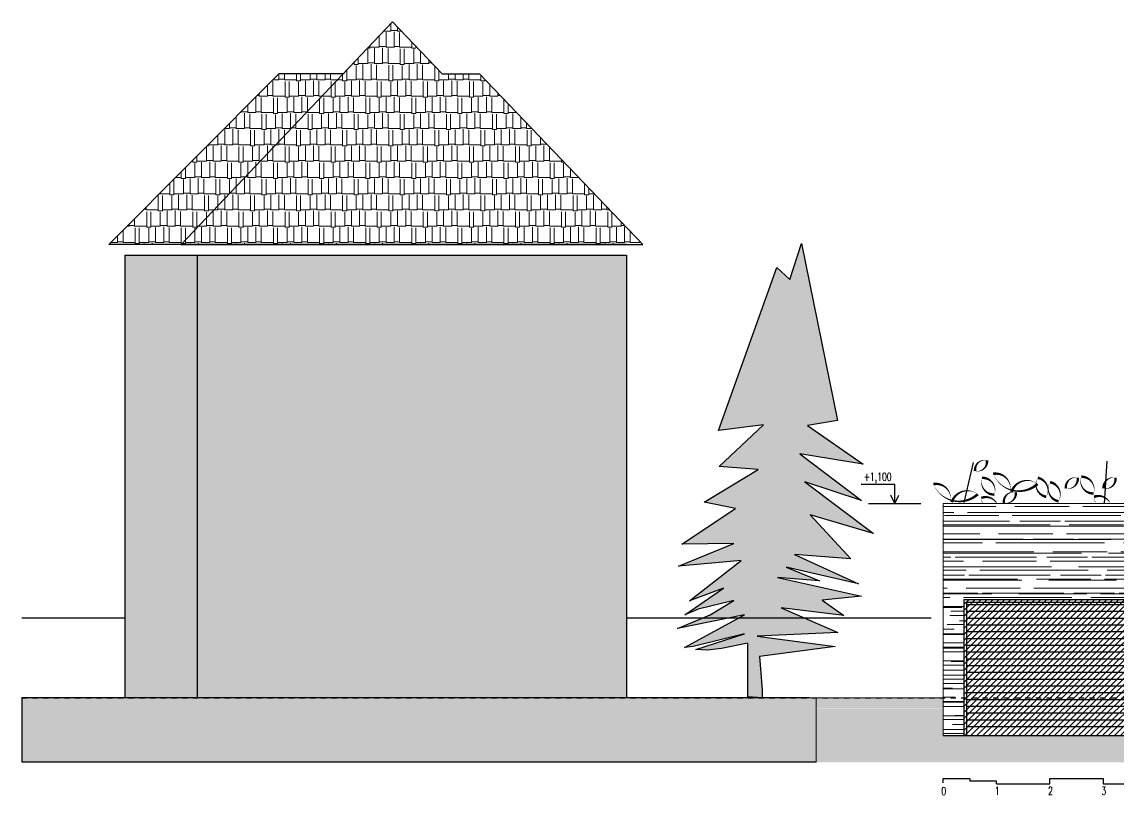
# Model space of a CAD drawing. Header units: metres. Extents: x -442 to 316, y -503 to 125.
# Drawn here: x 72.36 to 92.9, y -299.91 to -285.43 of the extents above; entities that cross this region are included whole.
import ezdxf

# ---------------------------------------------------------------- set-up
doc = ezdxf.new("R2010")
doc.units = ezdxf.units.M
doc.linetypes.add('ČÁRKOVANÁ', pattern=[19.05, 12.7, -6.35])
for name, color, linetype in [('FIGURE_SAGOME', 252, 'Continuous'), ('popis', 6, 'Continuous'), ('SRAFA', 251, 'Continuous'), ('SRAFY', 3, 'Continuous'), ('zariz.predmety', 203, 'Continuous'), ('ZDIVO', 1, 'Continuous')]:
    doc.layers.add(name, color=color, linetype=linetype)
doc.layers.add('FLOATING-WINDOWS', color=2, linetype='Continuous', plot=False)
doc.styles.add('ROMANS', font='romans.shx', dxfattribs={"width": 0.7})
pattern_1 = [(180, (388.93495, 0), (-0.6477, 0.3048), [0.1524, -0.127, 0.1778, -0.0762, 0.2286, -0.1016]), (180, (388.78255, 0.0127), (-0.6477, 0.3048), [0.127, -0.4826, 0.1016, -0.1524]), (180, (388.47775, -0.01905), (-0.6477, 0.3048), [0.0762, -0.7874]), (90, (388.93495, 0), (0.2159, 0.3048), [0.2921, -0.9271]), (90, (388.78255, 0), (0.2159, 0.3048), [0.28575, -0.93345]), (90, (388.65555, 0), (0.2159, 0.3048), [0.2667, -0.9525]), (90, (388.47775, -0.01905), (0.2159, 0.3048), [0.2921, -0.9271]), (90, (388.40155, -0.01905), (0.2159, 0.3048), [0.2921, -0.9271]), (90, (388.17295, 0), (0.2159, 0.3048), [0.2794, -0.9398])]

msp = doc.modelspace()

# ---------------------------------------------------------------- hatches: boundary and pattern name
at = {"layer": 'FIGURE_SAGOME', "linetype": 'Continuous'}
msp.add_hatch(color=256, dxfattribs=at).paths.add_polyline_path([(85.963789, -298.067665), (85.963789, -297.067665), (85.467573, -297.164153), (85.201743, -297.199585), (84.98908, -297.181869), (85.897919, -296.891017), (84.935913, -297.128721), (84.776416, -297.146437), (85.901534, -296.532408), (84.641926, -296.790702), (85.255581, -296.532408), (85.701784, -296.264029), (85.02767, -296.430674), (84.779562, -296.53697), (85.503349, -296.035143), (84.868172, -296.271231), (85.839162, -295.516335), (84.663815, -295.623149), (85.701784, -295.195895), (84.724872, -295.211154), (85.732313, -294.539756), (85.144301, -294.421752), (86.152166, -293.81081), (85.42483, -293.758391), (86.254877, -292.973554), (85.412248, -293.07933), (86.507665, -290.029541), (86.74889, -290.251624), (86.964727, -289.579029), (87.644345, -292.893644), (87.079023, -292.986608), (88.121244, -293.709864), (86.934749, -293.515435), (88.093059, -294.394564), (87.030932, -294.044261), (88.31361, -295.007892), (87.128845, -294.659785), (87.890495, -295.485737), (86.838166, -295.402377), (88.032035, -295.955281), (86.681782, -295.642858), (87.302152, -295.898106), (86.515156, -295.833223), (88.091286, -296.183292), (87.351779, -296.257845), (87.75786, -296.545152), (86.588226, -296.405775), (87.649011, -296.862577), (86.133696, -296.933027), (87.598323, -297.126034), (86.181788, -297.317627), (86.229879, -297.942604), (86.229879, -298.086829)])
at = {"layer": 'SRAFA', "linetype": 'Continuous', "lineweight": 0, "ltscale": 20}
h = msp.add_hatch(dxfattribs=at)
h.set_pattern_fill('AR-RSHKE', color=256, scale=0.001, style=0)
h.set_pattern_definition(pattern_1)
h.paths.add_polyline_path([(79.300508, -285.427048), (80.232931, -286.401395), (80.932931, -286.401395), (83.990891, -289.596843), (75.340891, -289.596843)])
h = msp.add_hatch(dxfattribs=at)
h.set_pattern_fill('AR-RSHKE', color=256, scale=0.001, style=0)
h.set_pattern_definition(pattern_1)
h.paths.add_polyline_path([(77.170624, -286.401395), (78.375273, -286.401395), (75.340891, -289.596843), (73.990891, -289.596843)])
at = {"layer": 'SRAFA', "linetype": 'Continuous'}
h = msp.add_hatch(dxfattribs=at)
h.set_pattern_fill('LINE,_O', color=256, scale=0.04)
h.set_pattern_definition([(0, (238.49442, -77.26518), (0, 0.127), [])])
h.paths.add_polyline_path([(90.060766, -296.296843), (90.060766, -298.691328), (95.660766, -298.691328), (95.660766, -296.296843)])
for points in [[(87.115319, -298.091328), (87.115319, -298.291328), (89.620766, -298.291328), (89.620766, -298.091328)], [(108.638606, -298.296843), (100.070766, -298.296843), (100.070766, -298.796843), (89.620766, -298.796843), (89.620766, -298.296843), (87.115319, -298.296843), (87.115319, -299.296898), (108.638606, -299.296898)]]:
    msp.add_hatch(color=256, dxfattribs=at).paths.add_polyline_path(points)
at = {"layer": 'SRAFY', "linetype": 'Continuous', "lineweight": 0}
for points in [[(74.290891, -289.796843), (83.690891, -289.796843), (83.690891, -298.091328), (74.290891, -298.091328)], [(72.360118, -298.091328), (87.241929, -298.091328), (87.241929, -299.29685), (72.360118, -299.29685)]]:
    msp.add_hatch(color=252, dxfattribs=at).paths.add_polyline_path(points)
h = msp.add_hatch(dxfattribs=at)
h.set_pattern_fill('AR-RROOF', color=256, scale=0.01, style=0)
h.set_pattern_definition([(0, (102.97942, -341.8623), (0.5588, 0.254), [3.81, -0.508, 1.27, -0.254]), (0, (103.31724, -341.7353), (-0.254, 0.33782), [0.762, -0.08382, 1.524, -0.1905]), (0, (103.10642, -341.64641), (1.3208, 0.17018), [2.032, -0.3556, 1.016, -0.254])])
h.paths.add_polyline_path([(89.860766, -294.446843), (89.620766, -294.446843), (89.620766, -298.291328), (89.620766, -298.796843), (90.010766, -298.796843), (90.010766, -296.246843), (104.180766, -296.246843), (104.180766, -297.841883), (104.630766, -297.814572), (104.630766, -294.446843), (104.480766, -294.446843), (104.080766, -294.446843), (101.970766, -294.446843), (101.870766, -294.446843), (101.070766, -294.446843), (98.870766, -294.446843)])
h.paths.add_polyline_path([(97.178163, -295.26315), (97.758163, -295.26315), (97.758163, -295.516721), (97.178163, -295.516721)], flags=24)
at = {"layer": 'ZDIVO', "linetype": 'Continuous', "lineweight": 0}
h = msp.add_hatch(dxfattribs=at)
h.set_pattern_fill('ANSI31', color=256, scale=0.025, style=0)
h.set_pattern_definition([(45, (208.50877, -77.26518), (-0.0561266, 0.0561266), [])])
h.paths.add_polyline_path([(95.860766, -296.246843), (90.010766, -296.246843), (90.010766, -298.796843), (95.860766, -298.796843)])

# ---------------------------------------------------------------- linework, layer by layer
at = {"linetype": 'Continuous', "lineweight": 0, "ltscale": 20}
msp.add_lwpolyline([(74.290891, -289.796843), (83.690891, -289.796843), (83.690891, -298.091328), (74.290891, -298.091328)], close=True, dxfattribs=at)
at = {"layer": 'FIGURE_SAGOME', "linetype": 'Continuous'}
msp.add_lwpolyline([(85.963789, -298.067665), (85.963789, -297.067665), (85.467573, -297.164153), (85.201743, -297.199585), (84.98908, -297.181869), (85.897919, -296.891017), (84.935913, -297.128721), (84.776416, -297.146437), (85.901534, -296.532408), (84.641926, -296.790702), (85.255581, -296.532408), (85.701784, -296.264029), (85.02767, -296.430674), (84.779562, -296.53697), (85.503349, -296.035143), (84.868172, -296.271231), (85.839162, -295.516335), (84.663815, -295.623149), (85.701784, -295.195895), (84.724872, -295.211154), (85.732313, -294.539756), (85.144301, -294.421752), (86.152166, -293.81081), (85.42483, -293.758391), (86.254877, -292.973554), (85.412248, -293.07933), (86.507665, -290.029541), (86.74889, -290.251624), (86.964727, -289.579029), (87.644345, -292.893644), (87.079023, -292.986608), (88.121244, -293.709864), (86.934749, -293.515435), (88.093059, -294.394564), (87.030932, -294.044261), (88.31361, -295.007892), (87.128845, -294.659785), (87.890495, -295.485737), (86.838166, -295.402377), (88.032035, -295.955281), (86.681782, -295.642858), (87.302152, -295.898106), (86.515156, -295.833223), (88.091286, -296.183292), (87.351779, -296.257845), (87.75786, -296.545152), (86.588226, -296.405775), (87.649011, -296.862577), (86.133696, -296.933027), (87.598323, -297.126034), (86.181788, -297.317627), (86.229879, -297.942604), (86.229879, -298.086829)], close=True, dxfattribs=at)
at = {"layer": 'FLOATING-WINDOWS', "linetype": 'Continuous', "lineweight": 0, "ltscale": 20}
msp.add_lwpolyline([(72.360118, -298.091328), (87.241929, -298.091328), (87.241929, -299.29685), (72.360118, -299.29685)], close=True, dxfattribs=at)
at = {"layer": 'SRAFA', "linetype": 'Continuous'}
for p, q in [((79.300508, -285.427048), (75.340891, -289.596843)), ((79.300508, -285.427048), (80.232931, -286.401395)), ((77.170624, -286.401395), (73.990891, -289.596843)), ((78.39885, -286.401395), (77.170624, -286.401395)), ((80.232931, -286.401395), (80.932931, -286.401395)), ((80.932931, -286.401395), (83.990891, -289.596843)), ((83.690891, -289.596843), (73.990891, -289.596843)), ((74.290891, -289.596843), (73.990891, -289.596843)), ((75.640891, -289.596843), (75.340891, -289.596843)), ((75.340891, -289.596843), (83.990891, -289.596843)), ((83.690891, -289.596843), (83.990891, -289.596843)), ((74.290891, -289.796843), (74.290891, -298.091328)), ((74.290891, -289.796843), (83.690891, -289.796843)), ((75.640891, -289.796843), (75.640891, -298.091328)), ((83.690891, -289.796843), (83.690891, -298.091328)), ((74.290891, -296.596843), (72.360118, -296.596843)), ((89.396941, -296.596843), (83.690891, -296.596843)), ((72.360118, -298.083628), (72.360118, -299.29685)), ((87.115319, -298.091328), (72.360118, -298.091328)), ((87.241929, -299.29685), (72.360118, -299.29685))]:
    msp.add_line(p, q, dxfattribs=at)
at = {"layer": 'SRAFA', "color": 1, "linetype": 'ČÁRKOVANÁ', "ltscale": 0.0075}
msp.add_line((72.360118, -298.091328), (129.166848, -298.091328), dxfattribs=at)
at = {"layer": 'SRAFY', "linetype": 'Continuous'}
for p, q in [((88.083023, -294.08569), (88.712824, -294.08569)), ((88.712824, -294.446843), (88.712824, -294.08569)), ((88.712824, -294.446843), (88.638323, -294.295609)), ((88.712824, -294.446843), (88.787326, -294.295609)), ((88.223002, -294.446843), (89.202647, -294.446843)), ((90.010766, -296.246843), (90.010766, -298.796843)), ((90.010766, -296.246843), (104.180766, -296.246843)), ((90.060766, -296.296843), (90.060766, -298.796843)), ((90.060766, -296.296843), (95.660766, -296.296843)), ((89.620766, -299.678991), (89.620766, -299.598997)), ((89.620766, -299.598997), (90.120766, -299.598997)), ((90.120766, -299.598997), (90.120766, -299.648997)), ((90.620766, -299.648997), (90.120766, -299.648997)), ((90.620766, -299.698997), (90.620766, -299.648997)), ((91.620766, -299.698997), (91.620766, -299.598997)), ((91.620766, -299.598997), (92.620766, -299.598997)), ((92.620766, -299.598997), (92.620766, -299.698997)), ((90.620766, -299.698997), (91.620766, -299.698997)), ((92.620766, -299.698997), (93.620766, -299.698997))]:
    msp.add_line(p, q, dxfattribs=at)
at = {"layer": 'zariz.predmety', "color": 253, "linetype": 'Continuous', "ltscale": 0.001}
for p, q in [((90.011839, -294.429408), (90.187724, -293.682511)), ((92.645766, -294.446843), (92.695565, -293.655808))]:
    msp.add_line(p, q, dxfattribs=at)
for points in [[(90.219908, -293.84043, 0, 0, 0.520567051), (90.219908, -293.84043, 0, 0.05, 0.520567051), (90.442201, -293.640721, 0, 0.05, 0.520567051), (90.219908, -293.84043, 0.05, 0.05, 0)], [(91.389595, -294.082344, 0, 0, 0.520567051), (91.389595, -294.082344, 0, 0.05, 0.520567051), (90.901233, -294.232175, 0, 0.05, 0.520567051), (90.878131, -294.210494, 0, 0.05, 0.520567051), (90.55876, -293.8934, 0, 0.05, 0.520567051), (91.389595, -294.082344, 0.05, 0.05, 0)], [(90.269827, -294.27514, 0, 0, 0.520567051), (90.269827, -294.27514, 0, 0.05, 0.520567051), (89.781465, -294.424971, 0, 0.05, 0.520567051), (89.758363, -294.403291, 0, 0.05, 0.520567051), (89.438991, -294.086197, 0, 0.05, 0.520567051), (90.269827, -294.27514, 0.05, 0.05, 0)], [(90.351385, -293.967817, 0, 0, 0.520567051), (90.351385, -293.967817, 0, 0.05, 0.520567051), (90.581329, -294.281558, 0, 0.05, 0.520567051), (90.351385, -293.967817, 0.05, 0.05, 0)], [(91.394565, -293.967623, 0, 0, 0.520567051), (91.394565, -293.967623, 0, 0.05, 0.520567051), (91.550017, -294.324193, 0, 0.05, 0.520567051), (91.394565, -293.967623, 0.05, 0.05, 0)], [(91.625682, -294.050432, 0, 0, 0.520567051), (91.625682, -294.050432, 0, 0.05, 0.520567051), (91.781135, -294.407003, 0, 0.05, 0.520567051), (91.625682, -294.050432, 0.05, 0.05, 0)], [(91.919542, -294.166393, 0, 0, 0.520567051), (91.919542, -294.166393, 0, 0.05, 0.520567051), (92.141835, -293.966683, 0, 0.05, 0.520567051), (91.919542, -294.166393, 0.05, 0.05, 0)], [(92.207872, -293.94756, 0, 0, 0.520567051), (92.207872, -293.94756, 0, 0.05, 0.520567051), (92.437817, -294.261301, 0, 0.05, 0.520567051), (92.207872, -293.94756, 0.05, 0.05, 0)], [(92.627698, -294.166393, 0, 0, 0.520567051), (92.627698, -294.166393, 0, 0.05, 0.520567051), (92.849991, -293.966683, 0, 0.05, 0.520567051), (92.627698, -294.166393, 0.05, 0.05, 0)], [(90.759243, -294.437913, 0, 0, 0.520567051), (90.759243, -294.437913, 0, 0.05, 0.520567051), (90.981536, -294.238204, 0, 0.05, 0.520567051), (90.759243, -294.437913, 0.05, 0.05, 0)]]:
    msp.add_lwpolyline(points, format="xyseb", close=True, dxfattribs=at)
for points in [[(90.620189, -294.435584, 0.014508, 0.05, 0.354518129), (90.335206, -294.344776, 0, 0.010276, 0.098962073), (90.35562, -294.435584, 0, 0.010276, 0.098962073)], [(92.739536, -294.42411, 0.013372, 0.05, 0.36684726), (92.449057, -294.324518, 0, 0.01134, 0.109289418), (92.473594, -294.42411, 0, 0, 0)]]:
    msp.add_lwpolyline(points, format="xyseb", dxfattribs=at)
at = {"layer": 'ZDIVO', "linetype": 'Continuous', "lineweight": 0}
for p, q in [((89.620766, -294.446843), (89.620766, -298.291328)), ((89.860766, -294.446843), (89.620766, -294.446843)), ((89.860766, -294.446843), (104.080766, -294.446843)), ((90.950766, -294.446843), (90.710766, -294.446843)), ((89.620766, -298.091328), (87.115319, -298.091328)), ((89.620766, -298.291328), (89.620766, -298.091328)), ((89.620766, -298.291328), (89.620766, -298.796843)), ((89.620766, -298.796843), (89.620766, -298.291328))]:
    msp.add_line(p, q, dxfattribs=at)
at = {"layer": 'ZDIVO', "linetype": 'Continuous'}
msp.add_line((89.620766, -298.796843), (100.070766, -298.796843), dxfattribs=at)

# ---------------------------------------------------------------- texts
at = {"layer": 'popis', "linetype": 'Continuous', "char_height": 0.15, "width": 2.20915077, "attachment_point": 1, "style": 'ROMANS'}
for s, insert in [('+1,100', (88.132569, -293.872166)), ('0', (89.586651, -299.761219)), ('1', (90.586651, -299.757648)), ('2', (91.586651, -299.757648)), ('3', (92.586651, -299.757648))]:
    msp.add_mtext(s, dxfattribs=dict(at, insert=insert))

doc.saveas('drawing.dxf')
